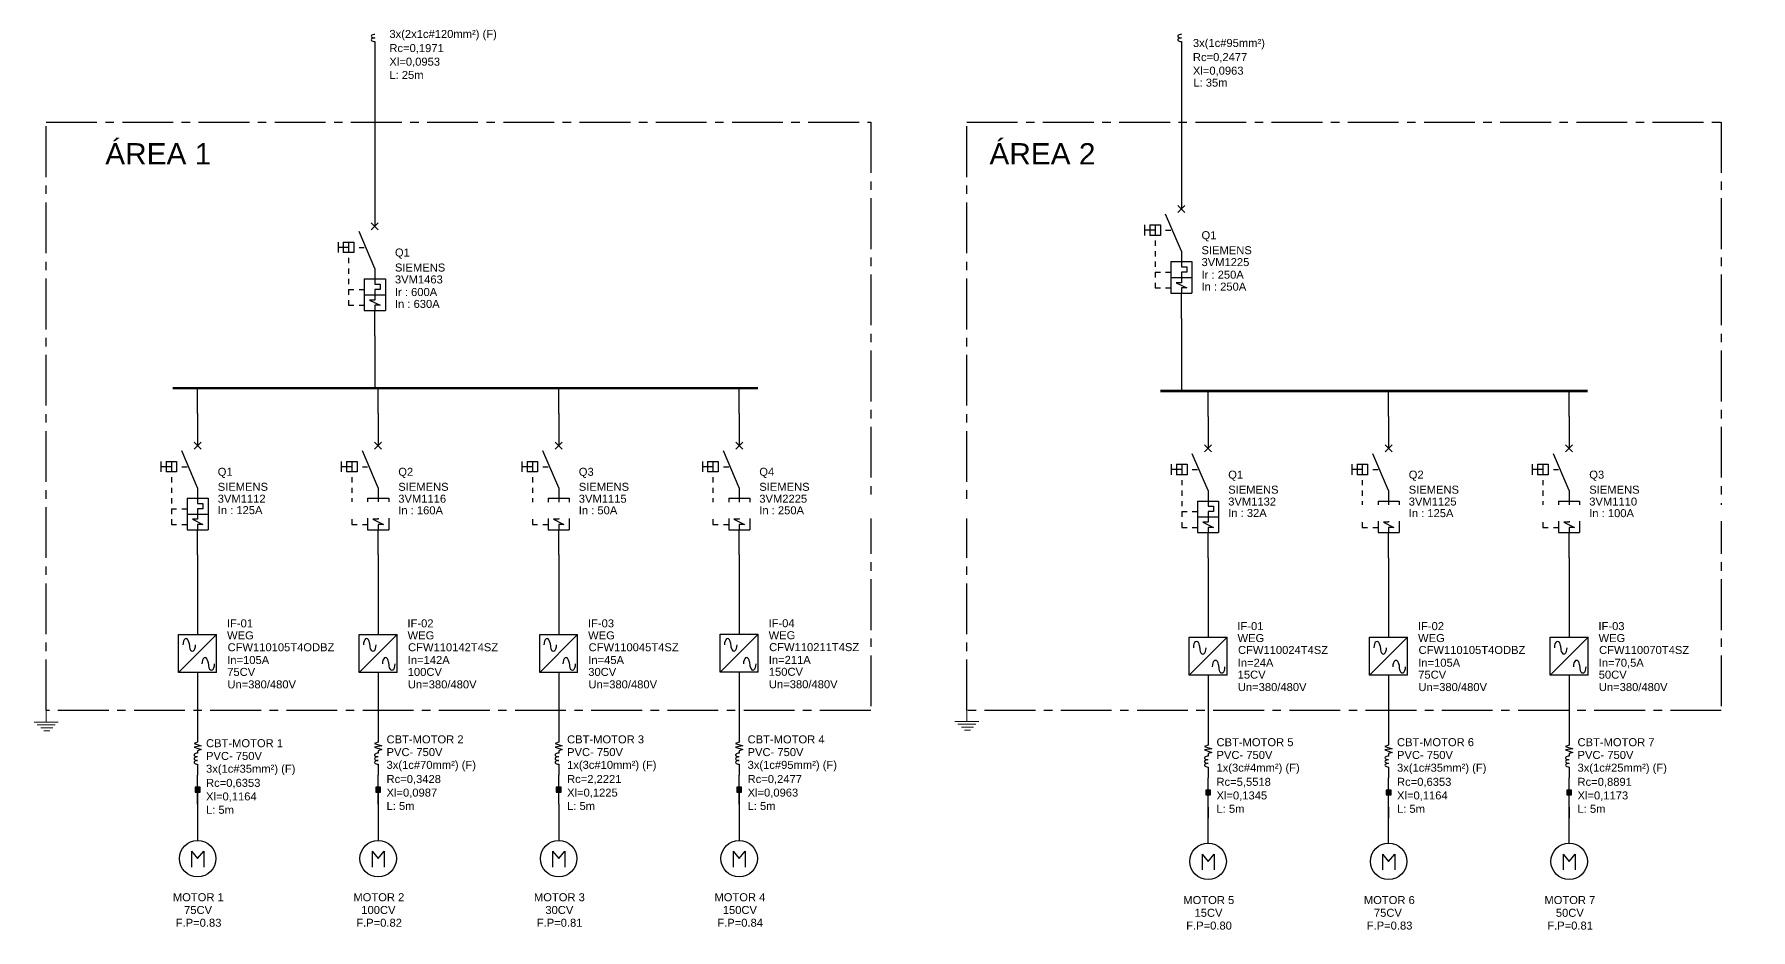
# Model space of a CAD drawing. Header units: millimetres. Extents: x -12677 to 16693, y -21987 to 772.
# Drawn here: x -147 to 497, y 77 to 413 of the extents above; entities that cross this region are included whole.
import ezdxf

# ---------------------------------------------------------------- set-up
doc = ezdxf.new("R2010")
doc.units = ezdxf.units.MM
doc.linetypes.add('CENTRO2', pattern=[28.575, 19.05, -3.175, 3.175, -3.175])
doc.layers.add('Wire', color=3, linetype='Continuous')
doc.styles.add('SKMSTYLE10', font='times.ttf')
doc.styles.add('SKMStyle11', font='arial.ttf')

msp = doc.modelspace()

# ---------------------------------------------------------------- hatches: boundary and pattern name
for points in [[(-86.54, 130.48), (-86.54, 128.66), (-84.72, 128.66), (-84.72, 130.48)], [(-18.84, 130.48), (-18.84, 128.66), (-17.02, 128.66), (-17.02, 130.48)], [(48.85, 130.48), (48.85, 128.66), (50.67, 128.66), (50.67, 130.48)], [(116.54, 130.48), (116.54, 128.66), (118.37, 128.66), (118.37, 130.48)], [(292.38, 129.42), (292.38, 127.59), (294.2, 127.59), (294.2, 129.42)], [(360.07, 129.42), (360.07, 127.59), (361.89, 127.59), (361.89, 129.42)], [(427.76, 129.42), (427.76, 127.59), (429.59, 127.59), (429.59, 129.42)]]:
    msp.add_hatch(color=256).paths.add_polyline_path(points)

# ---------------------------------------------------------------- linework, layer by layer
at = {"linetype": 'Continuous'}
for p, q in [((-19.18, 410.13), (-19.18, 406.03)), ((283.27, 410.13), (283.27, 406.03)), ((-92.75, 187.79), (-78.51, 187.79)), ((-92.75, 173.55), (-92.75, 187.79)), ((-92.75, 173.55), (-78.51, 187.79)), ((-85.63, 190.16), (-85.63, 187.79)), ((-78.51, 173.55), (-78.51, 187.79)), ((-25.05, 187.79), (-10.81, 187.79)), ((-25.05, 173.55), (-25.05, 187.79)), ((-25.05, 173.55), (-10.81, 187.79)), ((-17.93, 190.16), (-17.93, 187.79)), ((-10.81, 173.55), (-10.81, 187.79)), ((42.64, 187.79), (56.88, 187.79)), ((42.64, 173.55), (42.64, 187.79)), ((42.64, 173.55), (56.88, 187.79)), ((49.76, 190.16), (49.76, 187.79)), ((56.88, 173.55), (56.88, 187.79)), ((110.34, 187.84), (124.57, 187.84)), ((110.34, 173.6), (110.34, 187.84)), ((110.34, 173.6), (124.57, 187.84)), ((117.45, 190.21), (117.45, 187.84)), ((124.57, 173.6), (124.57, 187.84)), ((286.17, 186.78), (300.41, 186.78)), ((286.17, 172.54), (286.17, 186.78)), ((286.17, 172.54), (300.41, 186.78)), ((293.29, 189.15), (293.29, 186.78)), ((300.41, 172.54), (300.41, 186.78)), ((353.86, 186.78), (368.1, 186.78)), ((353.86, 172.54), (353.86, 186.78)), ((353.86, 172.54), (368.1, 186.78)), ((360.98, 189.15), (360.98, 186.78)), ((368.1, 172.54), (368.1, 186.78)), ((421.56, 186.78), (435.79, 186.78)), ((421.56, 172.54), (421.56, 186.78)), ((421.56, 172.54), (435.79, 186.78)), ((428.68, 189.15), (428.68, 186.78)), ((435.79, 172.54), (435.79, 186.78)), ((-78.51, 173.55), (-92.75, 173.55)), ((-10.81, 173.55), (-25.05, 173.55)), ((56.88, 173.55), (42.64, 173.55)), ((124.57, 173.6), (110.34, 173.6)), ((300.41, 172.54), (286.17, 172.54)), ((368.1, 172.54), (353.86, 172.54)), ((435.79, 172.54), (421.56, 172.54)), ((-85.63, 147.34), (-86.99, 146.88)), ((-86.99, 146.88), (-84.26, 145.97)), ((-84.26, 145.97), (-86.99, 145.52)), ((-86.99, 145.52), (-84.26, 144.6)), ((-84.26, 144.6), (-85.63, 144.15)), ((-85.63, 144.15), (-85.63, 143.24)), ((-17.93, 147.34), (-19.3, 146.88)), ((-19.3, 146.88), (-16.57, 145.97)), ((-16.57, 145.97), (-19.3, 145.52)), ((-19.3, 145.52), (-16.57, 144.6)), ((-16.57, 144.6), (-17.93, 144.15)), ((-17.93, 144.15), (-17.93, 143.24)), ((49.76, 147.34), (48.39, 146.88)), ((48.39, 146.88), (51.13, 145.97)), ((51.13, 145.97), (48.39, 145.52)), ((48.39, 145.52), (51.13, 144.6)), ((51.13, 144.6), (49.76, 144.15)), ((49.76, 144.15), (49.76, 143.24)), ((117.45, 147.34), (116.09, 146.88)), ((116.09, 146.88), (118.82, 145.97)), ((118.82, 145.97), (116.09, 145.52)), ((116.09, 145.52), (118.82, 144.6)), ((118.82, 144.6), (117.45, 144.15)), ((117.45, 144.15), (117.45, 143.24)), ((293.29, 146.28), (291.92, 145.82)), ((293.29, 146.28), (291.92, 145.82)), ((291.92, 145.82), (294.65, 144.91)), ((291.92, 145.82), (294.65, 144.91)), ((294.65, 144.91), (291.92, 144.45)), ((294.65, 144.91), (291.92, 144.45)), ((291.92, 144.45), (294.65, 143.54)), ((291.92, 144.45), (294.65, 143.54)), ((294.65, 143.54), (293.29, 143.09)), ((294.65, 143.54), (293.29, 143.09)), ((293.29, 143.09), (293.29, 142.17)), ((293.29, 143.09), (293.29, 142.17)), ((360.98, 146.28), (359.61, 145.82)), ((360.98, 146.28), (359.61, 145.82)), ((359.61, 145.82), (362.35, 144.91)), ((359.61, 145.82), (362.35, 144.91)), ((362.35, 144.91), (359.61, 144.45)), ((362.35, 144.91), (359.61, 144.45)), ((359.61, 144.45), (362.35, 143.54)), ((359.61, 144.45), (362.35, 143.54)), ((362.35, 143.54), (360.98, 143.09)), ((362.35, 143.54), (360.98, 143.09)), ((360.98, 143.09), (360.98, 142.17)), ((360.98, 143.09), (360.98, 142.17)), ((428.68, 146.28), (427.31, 145.82)), ((428.68, 146.28), (427.31, 145.82)), ((427.31, 145.82), (430.04, 144.91)), ((427.31, 145.82), (430.04, 144.91)), ((430.04, 144.91), (427.31, 144.45)), ((430.04, 144.91), (427.31, 144.45)), ((427.31, 144.45), (430.04, 143.54)), ((427.31, 144.45), (430.04, 143.54)), ((430.04, 143.54), (428.68, 143.09)), ((430.04, 143.54), (428.68, 143.09)), ((428.68, 143.09), (428.68, 142.17)), ((428.68, 143.09), (428.68, 142.17)), ((-85.63, 139.14), (-85.63, 135.04)), ((-17.93, 139.14), (-17.93, 135.04)), ((49.76, 139.14), (49.76, 135.04)), ((117.45, 139.14), (117.45, 135.04)), ((293.29, 138.07), (293.29, 133.97)), ((293.29, 138.07), (293.29, 133.97)), ((360.98, 138.07), (360.98, 133.97)), ((360.98, 138.07), (360.98, 133.97)), ((428.68, 138.07), (428.68, 133.97)), ((428.68, 138.07), (428.68, 133.97)), ((-85.63, 128.66), (-85.63, 110.56)), ((-17.93, 128.66), (-17.93, 110.56)), ((49.76, 124.1), (49.76, 110.56)), ((117.45, 128.66), (117.45, 110.56)), ((293.29, 123.04), (293.29, 118.93)), ((360.98, 123.04), (360.98, 118.93)), ((428.68, 123.04), (428.68, 118.93)), ((-87.91, 106.45), (-85.63, 103.72)), ((-87.91, 106.45), (-87.91, 100.53)), ((-85.63, 103.72), (-83.35, 106.45)), ((-83.35, 106.45), (-83.35, 100.53)), ((-20.21, 106.45), (-17.93, 103.72)), ((-20.21, 106.45), (-20.21, 100.53)), ((-17.93, 103.72), (-15.66, 106.45)), ((-15.66, 106.45), (-15.66, 100.53)), ((47.48, 106.45), (49.76, 103.72)), ((47.48, 106.45), (47.48, 100.53)), ((49.76, 103.72), (52.04, 106.45)), ((52.04, 106.45), (52.04, 100.53)), ((115.18, 106.45), (117.45, 103.72)), ((115.18, 106.45), (115.18, 100.53)), ((117.45, 103.72), (119.73, 106.45)), ((119.73, 106.45), (119.73, 100.53)), ((291.01, 105.39), (293.29, 102.66)), ((291.01, 105.39), (291.01, 99.47)), ((293.29, 102.66), (295.57, 105.39)), ((295.57, 105.39), (295.57, 99.47)), ((358.7, 105.39), (360.98, 102.66)), ((358.7, 105.39), (358.7, 99.47)), ((360.98, 102.66), (363.26, 105.39)), ((363.26, 105.39), (363.26, 99.47)), ((426.4, 105.39), (428.68, 102.66)), ((426.4, 105.39), (426.4, 99.47)), ((428.68, 102.66), (430.95, 105.39)), ((430.95, 105.39), (430.95, 99.47))]:
    msp.add_line(p, q, dxfattribs=at)
at = {"color": 1, "linetype": 'Continuous'}
for p, q in [((281.96, 348.65), (284.59, 346.02)), ((284.59, 348.65), (281.96, 346.02)), ((-20.5, 342.16), (-17.87, 339.53)), ((-17.87, 342.16), (-20.5, 339.53)), ((269.47, 341.42), (269.47, 337.47)), ((271.44, 341.42), (275.38, 341.42)), ((271.44, 341.42), (271.44, 337.47)), ((273.41, 341.42), (273.41, 337.47)), ((275.38, 341.42), (275.38, 337.47)), ((283.27, 331.56), (277.36, 345.37)), ((-32.99, 334.92), (-32.99, 330.98)), ((-31.02, 334.92), (-27.08, 334.92)), ((-31.02, 334.92), (-31.02, 330.98)), ((-29.05, 334.92), (-29.05, 330.98)), ((-27.08, 334.92), (-27.08, 330.98)), ((-19.18, 325.06), (-25.1, 338.87)), ((273.41, 339.45), (269.47, 339.45)), ((275.38, 337.47), (271.44, 337.47)), ((273.41, 335.5), (273.41, 333.53)), ((277.36, 339.45), (279.33, 339.45)), ((-29.05, 332.95), (-32.99, 332.95)), ((-27.08, 330.98), (-31.02, 330.98)), ((-29.05, 329), (-29.05, 327.03)), ((-25.1, 332.95), (-23.13, 332.95)), ((273.41, 331.56), (273.41, 329.58)), ((283.27, 331.56), (283.27, 327.61)), ((-29.05, 325.06), (-29.05, 323.09)), ((-19.18, 325.06), (-19.18, 321.11)), ((273.41, 327.61), (273.41, 325.64)), ((273.41, 323.67), (273.41, 321.69)), ((273.41, 323.67), (275.38, 323.67)), ((273.41, 323.67), (273.41, 323.67)), ((277.36, 323.67), (279.33, 323.67)), ((279.33, 327.61), (287.22, 327.61)), ((279.33, 327.61), (279.33, 315.77)), ((283.27, 327.61), (283.27, 325.64)), ((283.27, 325.64), (285.25, 325.64)), ((283.27, 323.67), (283.27, 321.69)), ((285.25, 323.67), (283.27, 323.67)), ((285.25, 325.64), (285.25, 323.67)), ((287.22, 327.61), (287.22, 315.77)), ((-29.05, 321.11), (-29.05, 319.14)), ((-29.05, 317.17), (-29.05, 315.2)), ((-29.05, 317.17), (-27.08, 317.17)), ((-29.05, 317.17), (-29.05, 317.17)), ((-25.1, 317.17), (-23.13, 317.17)), ((-23.13, 321.11), (-15.24, 321.11)), ((-23.13, 321.11), (-23.13, 309.28)), ((-19.18, 321.11), (-19.18, 319.14)), ((-19.18, 319.14), (-17.21, 319.14)), ((-19.18, 317.17), (-19.18, 315.2)), ((-17.21, 317.17), (-19.18, 317.17)), ((-17.21, 319.14), (-17.21, 317.17)), ((-15.24, 321.11), (-15.24, 309.28)), ((273.41, 319.72), (273.41, 317.75)), ((273.41, 317.75), (275.38, 317.75)), ((277.36, 317.75), (279.33, 317.75)), ((279.33, 321.69), (287.22, 321.69)), ((279.33, 315.77), (287.22, 315.77)), ((281.3, 319.72), (285.25, 317.75)), ((283.27, 319.72), (281.3, 319.72)), ((283.27, 321.69), (283.27, 319.72)), ((283.27, 317.75), (283.27, 315.77)), ((285.25, 317.75), (283.27, 317.75)), ((-29.05, 313.22), (-29.05, 311.25)), ((-29.05, 311.25), (-27.08, 311.25)), ((-25.1, 311.25), (-23.13, 311.25)), ((-23.13, 315.2), (-15.24, 315.2)), ((-23.13, 309.28), (-15.24, 309.28)), ((-21.16, 313.22), (-17.21, 311.25)), ((-19.18, 313.22), (-21.16, 313.22)), ((-19.18, 315.2), (-19.18, 313.22)), ((-19.18, 311.25), (-19.18, 309.28)), ((-17.21, 311.25), (-19.18, 311.25)), ((-86.95, 259.91), (-84.32, 257.28)), ((-84.32, 259.91), (-86.95, 257.28)), ((-19.25, 259.91), (-16.62, 257.28)), ((-16.62, 259.91), (-19.25, 257.28)), ((48.44, 259.91), (51.07, 257.28)), ((51.07, 259.91), (48.44, 257.28)), ((116.14, 259.91), (118.77, 257.28)), ((118.77, 259.91), (116.14, 257.28)), ((291.97, 258.85), (294.6, 256.22)), ((294.6, 258.85), (291.97, 256.22)), ((359.66, 258.85), (362.29, 256.22)), ((362.29, 258.85), (359.66, 256.22)), ((427.36, 258.85), (429.99, 256.22)), ((429.99, 258.85), (427.36, 256.22)), ((-99.44, 252.68), (-99.44, 248.73)), ((-97.47, 252.68), (-93.52, 252.68)), ((-97.47, 252.68), (-97.47, 248.73)), ((-95.49, 252.68), (-95.49, 248.73)), ((-93.52, 252.68), (-93.52, 248.73)), ((-85.63, 242.82), (-91.55, 256.63)), ((-31.75, 252.68), (-31.75, 248.73)), ((-29.77, 252.68), (-25.83, 252.68)), ((-29.77, 252.68), (-29.77, 248.73)), ((-27.8, 252.68), (-27.8, 248.73)), ((-25.83, 252.68), (-25.83, 248.73)), ((-17.94, 242.82), (-23.86, 256.63)), ((35.95, 252.68), (35.95, 248.73)), ((37.92, 252.68), (41.87, 252.68)), ((37.92, 252.68), (37.92, 248.73)), ((39.89, 252.68), (39.89, 248.73)), ((41.87, 252.68), (41.87, 248.73)), ((49.76, 242.82), (43.84, 256.63)), ((103.64, 252.68), (103.64, 248.73)), ((105.61, 252.68), (109.56, 252.68)), ((105.61, 252.68), (105.61, 248.73)), ((107.59, 252.68), (107.59, 248.73)), ((109.56, 252.68), (109.56, 248.73)), ((117.45, 242.82), (111.53, 256.63)), ((279.47, 251.62), (279.47, 247.67)), ((281.45, 251.62), (285.39, 251.62)), ((281.45, 251.62), (281.45, 247.67)), ((283.42, 251.62), (283.42, 247.67)), ((285.39, 251.62), (285.39, 247.67)), ((293.28, 241.75), (287.37, 255.56)), ((347.17, 251.62), (347.17, 247.67)), ((349.14, 251.62), (353.09, 251.62)), ((349.14, 251.62), (349.14, 247.67)), ((351.11, 251.62), (351.11, 247.67)), ((353.09, 251.62), (353.09, 247.67)), ((360.98, 241.75), (355.06, 255.56)), ((414.86, 251.62), (414.86, 247.67)), ((416.84, 251.62), (420.78, 251.62)), ((416.84, 251.62), (416.84, 247.67)), ((418.81, 251.62), (418.81, 247.67)), ((420.78, 251.62), (420.78, 247.67)), ((428.67, 241.75), (422.75, 255.56)), ((-95.49, 250.71), (-99.44, 250.71)), ((-93.52, 248.73), (-97.47, 248.73)), ((-95.49, 246.76), (-95.49, 244.79)), ((-91.55, 250.71), (-89.58, 250.71)), ((-27.8, 250.71), (-31.75, 250.71)), ((-25.83, 248.73), (-29.77, 248.73)), ((-27.8, 246.76), (-27.8, 244.79)), ((-23.86, 250.71), (-21.88, 250.71)), ((39.89, 250.71), (35.95, 250.71)), ((41.87, 248.73), (37.92, 248.73)), ((39.89, 246.76), (39.89, 244.79)), ((43.84, 250.71), (45.81, 250.71)), ((107.59, 250.71), (103.64, 250.71)), ((109.56, 248.73), (105.61, 248.73)), ((107.59, 246.76), (107.59, 244.79)), ((111.53, 250.71), (113.51, 250.71)), ((283.42, 249.64), (279.47, 249.64)), ((285.39, 247.67), (281.45, 247.67)), ((283.42, 245.7), (283.42, 243.73)), ((287.37, 249.64), (289.34, 249.64)), ((351.11, 249.64), (347.17, 249.64)), ((353.09, 247.67), (349.14, 247.67)), ((351.11, 245.7), (351.11, 243.73)), ((355.06, 249.64), (357.03, 249.64)), ((418.81, 249.64), (414.86, 249.64)), ((420.78, 247.67), (416.84, 247.67)), ((418.81, 245.7), (418.81, 243.73)), ((422.75, 249.64), (424.73, 249.64)), ((-95.49, 242.82), (-95.49, 240.84)), ((-95.49, 238.87), (-95.49, 236.9)), ((-89.58, 238.87), (-81.69, 238.87)), ((-89.58, 238.87), (-89.58, 227.03)), ((-85.63, 242.82), (-85.63, 238.87)), ((-85.63, 238.87), (-85.63, 236.9)), ((-81.69, 238.87), (-81.69, 227.03)), ((-27.8, 242.82), (-27.8, 240.84)), ((-27.8, 238.87), (-27.8, 236.9)), ((-21.88, 238.87), (-13.99, 238.87)), ((-21.88, 238.87), (-21.88, 227.03)), ((-17.94, 242.82), (-17.94, 238.87)), ((-17.94, 238.87), (-17.94, 236.9)), ((-13.99, 238.87), (-13.99, 227.03)), ((39.89, 242.82), (39.89, 240.84)), ((39.89, 238.87), (39.89, 236.9)), ((45.81, 238.87), (53.7, 238.87)), ((45.81, 238.87), (45.81, 227.03)), ((49.76, 242.82), (49.76, 238.87)), ((49.76, 238.87), (49.76, 236.9)), ((53.7, 238.87), (53.7, 227.03)), ((107.59, 242.82), (107.59, 240.84)), ((107.59, 238.87), (107.59, 236.9)), ((113.51, 238.87), (121.4, 238.87)), ((113.51, 238.87), (113.51, 227.03)), ((117.45, 242.82), (117.45, 238.87)), ((117.45, 238.87), (117.45, 236.9)), ((121.4, 238.87), (121.4, 227.03)), ((283.42, 241.75), (283.42, 239.78)), ((293.28, 241.75), (293.28, 237.81)), ((351.11, 241.75), (351.11, 239.78)), ((360.98, 241.75), (360.98, 237.81)), ((418.81, 241.75), (418.81, 239.78)), ((428.67, 241.75), (428.67, 237.81)), ((-95.49, 234.93), (-95.49, 232.95)), ((-95.49, 234.93), (-93.52, 234.93)), ((-95.49, 234.93), (-95.49, 234.93)), ((-91.55, 234.93), (-89.58, 234.93)), ((-89.58, 232.95), (-81.69, 232.95)), ((-85.63, 236.9), (-83.66, 236.9)), ((-85.63, 234.93), (-85.63, 232.95)), ((-83.66, 234.93), (-85.63, 234.93)), ((-85.63, 232.95), (-85.63, 230.98)), ((-83.66, 236.9), (-83.66, 234.93)), ((-27.8, 234.93), (-27.8, 232.95)), ((-27.8, 234.93), (-25.83, 234.93)), ((-27.8, 234.93), (-27.8, 234.93)), ((-23.86, 234.93), (-21.88, 234.93)), ((-21.88, 232.95), (-13.99, 232.95)), ((-17.94, 236.9), (-15.96, 236.9)), ((-17.94, 234.93), (-17.94, 232.95)), ((-15.96, 234.93), (-17.94, 234.93)), ((-17.94, 232.95), (-17.94, 230.98)), ((-15.96, 236.9), (-15.96, 234.93)), ((39.89, 234.93), (39.89, 232.95)), ((39.89, 234.93), (41.87, 234.93)), ((39.89, 234.93), (39.89, 234.93)), ((43.84, 234.93), (45.81, 234.93)), ((45.81, 232.95), (53.7, 232.95)), ((49.76, 236.9), (51.73, 236.9)), ((49.76, 234.93), (49.76, 232.95)), ((51.73, 234.93), (49.76, 234.93)), ((49.76, 232.95), (49.76, 230.98)), ((51.73, 236.9), (51.73, 234.93)), ((107.59, 234.93), (107.59, 232.95)), ((107.59, 234.93), (109.56, 234.93)), ((107.59, 234.93), (107.59, 234.93)), ((111.53, 234.93), (113.51, 234.93)), ((113.51, 232.95), (121.4, 232.95)), ((117.45, 236.9), (119.42, 236.9)), ((117.45, 234.93), (117.45, 232.95)), ((119.42, 234.93), (117.45, 234.93)), ((117.45, 232.95), (117.45, 230.98)), ((119.42, 236.9), (119.42, 234.93)), ((283.42, 237.81), (283.42, 235.84)), ((283.42, 233.86), (283.42, 231.89)), ((283.42, 233.86), (285.39, 233.86)), ((283.42, 233.86), (283.42, 233.86)), ((287.37, 233.86), (289.34, 233.86)), ((289.34, 237.81), (297.23, 237.81)), ((289.34, 237.81), (289.34, 225.97)), ((289.34, 231.89), (297.23, 231.89)), ((293.28, 237.81), (293.28, 235.84)), ((293.28, 235.84), (295.26, 235.84)), ((293.28, 233.86), (293.28, 231.89)), ((295.26, 233.86), (293.28, 233.86)), ((293.28, 231.89), (293.28, 229.92)), ((295.26, 235.84), (295.26, 233.86)), ((297.23, 237.81), (297.23, 225.97)), ((351.11, 237.81), (351.11, 235.84)), ((351.11, 233.86), (351.11, 231.89)), ((351.11, 233.86), (353.09, 233.86)), ((351.11, 233.86), (351.11, 233.86)), ((355.06, 233.86), (357.03, 233.86)), ((357.03, 237.81), (364.92, 237.81)), ((357.03, 237.81), (357.03, 225.97)), ((357.03, 231.89), (364.92, 231.89)), ((360.98, 237.81), (360.98, 235.84)), ((360.98, 235.84), (362.95, 235.84)), ((360.98, 233.86), (360.98, 231.89)), ((362.95, 233.86), (360.98, 233.86)), ((360.98, 231.89), (360.98, 229.92)), ((362.95, 235.84), (362.95, 233.86)), ((364.92, 237.81), (364.92, 225.97)), ((418.81, 237.81), (418.81, 235.84)), ((418.81, 233.86), (418.81, 231.89)), ((418.81, 233.86), (420.78, 233.86)), ((418.81, 233.86), (418.81, 233.86)), ((422.75, 233.86), (424.73, 233.86)), ((424.73, 237.81), (432.62, 237.81)), ((424.73, 237.81), (424.73, 225.97)), ((424.73, 231.89), (432.62, 231.89)), ((428.67, 237.81), (428.67, 235.84)), ((428.67, 235.84), (430.64, 235.84)), ((428.67, 233.86), (428.67, 231.89)), ((430.64, 233.86), (428.67, 233.86)), ((428.67, 231.89), (428.67, 229.92)), ((430.64, 235.84), (430.64, 233.86)), ((432.62, 237.81), (432.62, 225.97)), ((-95.49, 230.98), (-95.49, 229.01)), ((-95.49, 229.01), (-93.52, 229.01)), ((-91.55, 229.01), (-89.58, 229.01)), ((-89.58, 227.03), (-81.69, 227.03)), ((-87.6, 230.98), (-83.66, 229.01)), ((-85.63, 230.98), (-87.6, 230.98)), ((-85.63, 229.01), (-85.63, 227.03)), ((-83.66, 229.01), (-85.63, 229.01)), ((-27.8, 230.98), (-27.8, 229.01)), ((-27.8, 229.01), (-25.83, 229.01)), ((-23.86, 229.01), (-21.88, 229.01)), ((-21.88, 227.03), (-13.99, 227.03)), ((-19.91, 230.98), (-15.96, 229.01)), ((-17.94, 230.98), (-19.91, 230.98)), ((-17.94, 229.01), (-17.94, 227.03)), ((-15.96, 229.01), (-17.94, 229.01)), ((39.89, 230.98), (39.89, 229.01)), ((39.89, 229.01), (41.87, 229.01)), ((43.84, 229.01), (45.81, 229.01)), ((45.81, 227.03), (53.7, 227.03)), ((47.78, 230.98), (51.73, 229.01)), ((49.76, 230.98), (47.78, 230.98)), ((49.76, 229.01), (49.76, 227.03)), ((51.73, 229.01), (49.76, 229.01)), ((107.59, 230.98), (107.59, 229.01)), ((107.59, 229.01), (109.56, 229.01)), ((111.53, 229.01), (113.51, 229.01)), ((113.51, 227.03), (121.4, 227.03)), ((115.48, 230.98), (119.42, 229.01)), ((117.45, 230.98), (115.48, 230.98)), ((117.45, 229.01), (117.45, 227.03)), ((119.42, 229.01), (117.45, 229.01)), ((283.42, 229.92), (283.42, 227.94)), ((283.42, 227.94), (285.39, 227.94)), ((287.37, 227.94), (289.34, 227.94)), ((289.34, 225.97), (297.23, 225.97)), ((291.31, 229.92), (295.26, 227.94)), ((293.28, 229.92), (291.31, 229.92)), ((293.28, 227.94), (293.28, 225.97)), ((295.26, 227.94), (293.28, 227.94)), ((351.11, 229.92), (351.11, 227.94)), ((351.11, 227.94), (353.09, 227.94)), ((355.06, 227.94), (357.03, 227.94)), ((357.03, 225.97), (364.92, 225.97)), ((359.01, 229.92), (362.95, 227.94)), ((360.98, 229.92), (359.01, 229.92)), ((360.98, 227.94), (360.98, 225.97)), ((362.95, 227.94), (360.98, 227.94)), ((418.81, 229.92), (418.81, 227.94)), ((418.81, 227.94), (420.78, 227.94)), ((422.75, 227.94), (424.73, 227.94)), ((424.73, 225.97), (432.62, 225.97)), ((426.7, 229.92), (430.64, 227.94)), ((428.67, 229.92), (426.7, 229.92)), ((428.67, 227.94), (428.67, 225.97)), ((430.64, 227.94), (428.67, 227.94))]:
    msp.add_line(p, q, dxfattribs=at)
for p, q in [((283.28, 306.34), (283.28, 279.09)), ((-19.18, 299.84), (-19.18, 280.15)), ((-85.63, 270.62), (-85.63, 280.15)), ((-17.94, 270.62), (-17.94, 280.15)), ((49.76, 270.62), (49.76, 280.15)), ((117.45, 270.62), (117.45, 280.15)), ((293.28, 269.56), (293.28, 279.09)), ((360.98, 269.56), (360.98, 279.09)), ((428.67, 269.56), (428.67, 279.09)), ((-85.63, 217.6), (-85.63, 190.16)), ((-17.93, 217.6), (-17.93, 190.16)), ((49.76, 217.6), (49.76, 190.16)), ((117.45, 217.6), (117.45, 190.21)), ((293.29, 216.54), (293.29, 189.15)), ((360.98, 216.54), (360.98, 189.15)), ((428.68, 216.54), (428.68, 189.15)), ((-85.63, 173.55), (-85.63, 147.34)), ((-17.93, 173.55), (-17.93, 147.34)), ((49.76, 173.55), (49.76, 147.34)), ((117.45, 173.6), (117.45, 147.39)), ((293.29, 172.54), (293.29, 146.28)), ((360.98, 172.54), (360.98, 146.28)), ((428.68, 172.54), (428.68, 146.28))]:
    msp.add_line(p, q)
at = {"linetype": 'Continuous'}
for points in [[(-19.18, 412.86), (-19.61, 412.83), (-19.99, 412.73), (-20.29, 412.58), (-20.48, 412.39), (-20.55, 412.18), (-20.48, 411.97), (-20.29, 411.78), (-19.99, 411.63), (-19.61, 411.53), (-19.18, 411.5)], [(283.27, 412.86), (282.85, 412.83), (282.47, 412.73), (282.17, 412.58), (281.97, 412.39), (281.91, 412.18), (281.97, 411.97), (282.17, 411.78), (282.47, 411.63), (282.85, 411.53), (283.27, 411.5)], [(-19.18, 411.5), (-19.61, 411.46), (-19.99, 411.37), (-20.29, 411.22), (-20.48, 411.03), (-20.55, 410.81), (-20.48, 410.6), (-20.29, 410.41), (-19.99, 410.26), (-19.61, 410.16), (-19.18, 410.13)], [(283.27, 411.5), (282.85, 411.46), (282.47, 411.37), (282.17, 411.22), (281.97, 411.03), (281.91, 410.81), (281.97, 410.6), (282.17, 410.41), (282.47, 410.26), (282.85, 410.16), (283.27, 410.13)], [(-88.85, 184.57), (-89.02, 185.23), (-89.28, 185.75), (-89.61, 186.09), (-89.98, 186.21), (-90.34, 186.09), (-90.68, 185.75), (-90.94, 185.23), (-91.11, 184.57), (-91.16, 183.83)], [(-88.85, 184.57), (-88.73, 183.1), (-88.56, 182.44), (-88.3, 181.91), (-87.97, 181.58), (-87.6, 181.46), (-87.24, 181.58), (-86.91, 181.91), (-86.65, 182.44), (-86.48, 183.1), (-86.42, 183.83)], [(-21.16, 184.57), (-21.32, 185.23), (-21.59, 185.75), (-21.92, 186.09), (-22.28, 186.21), (-22.65, 186.09), (-22.98, 185.75), (-23.24, 185.23), (-23.41, 184.57), (-23.47, 183.83)], [(-21.16, 184.57), (-21.04, 183.1), (-20.87, 182.44), (-20.61, 181.91), (-20.28, 181.58), (-19.91, 181.46), (-19.54, 181.58), (-19.21, 181.91), (-18.95, 182.44), (-18.78, 183.1), (-18.72, 183.83)], [(46.54, 184.57), (46.37, 185.23), (46.11, 185.75), (45.78, 186.09), (45.41, 186.21), (45.04, 186.09), (44.71, 185.75), (44.45, 185.23), (44.28, 184.57), (44.22, 183.83)], [(46.54, 184.57), (46.65, 183.1), (46.82, 182.44), (47.09, 181.91), (47.42, 181.58), (47.78, 181.46), (48.15, 181.58), (48.48, 181.91), (48.74, 182.44), (48.91, 183.1), (48.97, 183.83)], [(114.23, 184.62), (114.06, 185.28), (113.8, 185.8), (113.47, 186.14), (113.1, 186.26), (112.74, 186.14), (112.41, 185.8), (112.14, 185.28), (111.98, 184.62), (111.92, 183.88)], [(114.23, 184.62), (114.35, 183.15), (114.52, 182.49), (114.78, 181.96), (115.11, 181.63), (115.48, 181.51), (115.84, 181.63), (116.17, 181.96), (116.44, 182.49), (116.61, 183.15), (116.66, 183.88)], [(290.07, 183.55), (289.9, 184.22), (289.63, 184.74), (289.3, 185.08), (288.94, 185.19), (288.57, 185.08), (288.24, 184.74), (287.98, 184.22), (287.81, 183.55), (287.75, 182.82)], [(290.07, 183.55), (290.18, 182.09), (290.35, 181.43), (290.61, 180.9), (290.94, 180.56), (291.31, 180.45), (291.68, 180.56), (292.01, 180.9), (292.27, 181.43), (292.44, 182.09), (292.5, 182.82)], [(357.76, 183.55), (357.59, 184.22), (357.33, 184.74), (357, 185.08), (356.63, 185.19), (356.26, 185.08), (355.93, 184.74), (355.67, 184.22), (355.5, 183.55), (355.44, 182.82)], [(357.76, 183.55), (357.88, 182.09), (358.04, 181.43), (358.31, 180.9), (358.64, 180.56), (359, 180.45), (359.37, 180.56), (359.7, 180.9), (359.96, 181.43), (360.13, 182.09), (360.19, 182.82)], [(425.45, 183.55), (425.28, 184.22), (425.02, 184.74), (424.69, 185.08), (424.32, 185.19), (423.96, 185.08), (423.63, 184.74), (423.37, 184.22), (423.2, 183.55), (423.14, 182.82)], [(425.45, 183.55), (425.57, 182.09), (425.74, 181.43), (426, 180.9), (426.33, 180.56), (426.7, 180.45), (427.06, 180.56), (427.4, 180.9), (427.66, 181.43), (427.83, 182.09), (427.88, 182.82)], [(-81.73, 177.45), (-81.9, 178.11), (-82.16, 178.63), (-82.49, 178.97), (-82.86, 179.09), (-83.23, 178.97), (-83.56, 178.63), (-83.82, 178.11), (-83.99, 177.45), (-84.05, 176.72)], [(-81.73, 177.45), (-81.61, 175.98), (-81.45, 175.32), (-81.18, 174.8), (-80.85, 174.46), (-80.49, 174.34), (-80.12, 174.46), (-79.79, 174.8), (-79.53, 175.32), (-79.36, 175.98), (-79.3, 176.72)], [(-14.04, 177.45), (-14.21, 178.11), (-14.47, 178.63), (-14.8, 178.97), (-15.17, 179.09), (-15.53, 178.97), (-15.86, 178.63), (-16.13, 178.11), (-16.29, 177.45), (-16.35, 176.72)], [(-14.04, 177.45), (-13.92, 175.98), (-13.75, 175.32), (-13.49, 174.8), (-13.16, 174.46), (-12.79, 174.34), (-12.43, 174.46), (-12.09, 174.8), (-11.83, 175.32), (-11.66, 175.98), (-11.61, 176.72)], [(53.66, 177.45), (53.49, 178.11), (53.23, 178.63), (52.9, 178.97), (52.53, 179.09), (52.16, 178.97), (51.83, 178.63), (51.57, 178.11), (51.4, 177.45), (51.34, 176.72)], [(53.66, 177.45), (53.77, 175.98), (53.94, 175.32), (54.2, 174.8), (54.54, 174.46), (54.9, 174.34), (55.27, 174.46), (55.6, 174.8), (55.86, 175.32), (56.03, 175.98), (56.09, 176.72)], [(121.35, 177.5), (121.18, 178.16), (120.92, 178.68), (120.59, 179.02), (120.22, 179.14), (119.86, 179.02), (119.53, 178.68), (119.26, 178.16), (119.09, 177.5), (119.04, 176.77)], [(121.35, 177.5), (121.47, 176.03), (121.64, 175.37), (121.9, 174.85), (122.23, 174.51), (122.6, 174.39), (122.96, 174.51), (123.29, 174.85), (123.56, 175.37), (123.72, 176.03), (123.78, 176.77)], [(297.18, 176.44), (297.02, 177.1), (296.75, 177.62), (296.42, 177.96), (296.06, 178.07), (295.69, 177.96), (295.36, 177.62), (295.1, 177.1), (294.93, 176.44), (294.87, 175.7)], [(297.18, 176.44), (297.3, 174.97), (297.47, 174.31), (297.73, 173.78), (298.06, 173.45), (298.43, 173.33), (298.8, 173.45), (299.13, 173.78), (299.39, 174.31), (299.56, 174.97), (299.62, 175.7)], [(364.88, 176.44), (364.71, 177.1), (364.45, 177.62), (364.12, 177.96), (363.75, 178.07), (363.38, 177.96), (363.05, 177.62), (362.79, 177.1), (362.62, 176.44), (362.56, 175.7)], [(364.88, 176.44), (364.99, 174.97), (365.16, 174.31), (365.43, 173.78), (365.76, 173.45), (366.12, 173.33), (366.49, 173.45), (366.82, 173.78), (367.08, 174.31), (367.25, 174.97), (367.31, 175.7)], [(432.57, 176.44), (432.4, 177.1), (432.14, 177.62), (431.81, 177.96), (431.44, 178.07), (431.08, 177.96), (430.75, 177.62), (430.48, 177.1), (430.32, 176.44), (430.26, 175.7)], [(432.57, 176.44), (432.69, 174.97), (432.86, 174.31), (433.12, 173.78), (433.45, 173.45), (433.82, 173.33), (434.18, 173.45), (434.51, 173.78), (434.78, 174.31), (434.95, 174.97), (435, 175.7)], [(-85.63, 143.24), (-86.03, 143.21), (-86.39, 143.12), (-86.69, 142.99), (-86.89, 142.81), (-86.99, 142.62), (-86.97, 142.41), (-86.83, 142.22), (-86.58, 142.06), (-86.25, 141.95), (-85.87, 141.88)], [(-85.63, 141.87), (-86.05, 141.84), (-86.43, 141.74), (-86.73, 141.59), (-86.93, 141.4), (-86.99, 141.19), (-86.93, 140.98), (-86.73, 140.79), (-86.43, 140.63), (-86.05, 140.54), (-85.63, 140.5)], [(-17.93, 143.24), (-18.33, 143.21), (-18.7, 143.12), (-18.99, 142.99), (-19.2, 142.81), (-19.3, 142.62), (-19.27, 142.41), (-19.13, 142.22), (-18.89, 142.06), (-18.56, 141.95), (-18.18, 141.88)], [(-17.93, 141.87), (-18.36, 141.84), (-18.74, 141.74), (-19.04, 141.59), (-19.23, 141.4), (-19.3, 141.19), (-19.23, 140.98), (-19.04, 140.79), (-18.74, 140.63), (-18.36, 140.54), (-17.93, 140.5)], [(49.76, 141.87), (49.34, 141.84), (48.96, 141.74), (48.65, 141.59), (48.46, 141.4), (48.39, 141.19), (48.46, 140.98), (48.65, 140.79), (48.96, 140.63), (49.34, 140.54), (49.76, 140.5)], [(49.76, 143.24), (49.36, 143.21), (49, 143.12), (48.7, 142.99), (48.49, 142.81), (48.4, 142.62), (48.42, 142.41), (48.56, 142.22), (48.81, 142.06), (49.13, 141.95), (49.52, 141.88)], [(117.45, 143.24), (117.06, 143.21), (116.69, 143.12), (116.39, 142.99), (116.19, 142.81), (116.09, 142.62), (116.12, 142.41), (116.26, 142.22), (116.5, 142.06), (116.83, 141.95), (117.21, 141.88)], [(117.45, 141.87), (117.03, 141.84), (116.65, 141.74), (116.35, 141.59), (116.15, 141.4), (116.09, 141.19), (116.15, 140.98), (116.35, 140.79), (116.65, 140.63), (117.03, 140.54), (117.45, 140.5)], [(293.29, 142.17), (292.89, 142.14), (292.52, 142.06), (292.23, 141.92), (292.02, 141.75), (291.93, 141.55), (291.95, 141.35), (292.09, 141.16), (292.33, 141), (292.66, 140.88), (293.04, 140.82)], [(293.29, 142.17), (292.89, 142.14), (292.52, 142.06), (292.23, 141.92), (292.02, 141.75), (291.93, 141.55), (291.95, 141.35), (292.09, 141.16), (292.33, 141), (292.66, 140.88), (293.04, 140.82)], [(360.98, 142.17), (360.58, 142.14), (360.22, 142.06), (359.92, 141.92), (359.72, 141.75), (359.62, 141.55), (359.64, 141.35), (359.78, 141.16), (360.03, 141), (360.35, 140.88), (360.74, 140.82)], [(360.98, 142.17), (360.58, 142.14), (360.22, 142.06), (359.92, 141.92), (359.72, 141.75), (359.62, 141.55), (359.64, 141.35), (359.78, 141.16), (360.03, 141), (360.35, 140.88), (360.74, 140.82)], [(428.68, 142.17), (428.28, 142.14), (427.91, 142.06), (427.61, 141.92), (427.41, 141.75), (427.31, 141.55), (427.34, 141.35), (427.48, 141.16), (427.72, 141), (428.05, 140.88), (428.43, 140.82)], [(428.68, 142.17), (428.28, 142.14), (427.91, 142.06), (427.61, 141.92), (427.41, 141.75), (427.31, 141.55), (427.34, 141.35), (427.48, 141.16), (427.72, 141), (428.05, 140.88), (428.43, 140.82)], [(-85.63, 140.5), (-86.05, 140.47), (-86.43, 140.37), (-86.73, 140.22), (-86.93, 140.03), (-86.99, 139.82), (-86.93, 139.61), (-86.73, 139.42), (-86.43, 139.27), (-86.05, 139.17), (-85.63, 139.14)], [(-17.93, 140.5), (-18.36, 140.47), (-18.74, 140.37), (-19.04, 140.22), (-19.23, 140.03), (-19.3, 139.82), (-19.23, 139.61), (-19.04, 139.42), (-18.74, 139.27), (-18.36, 139.17), (-17.93, 139.14)], [(49.76, 140.5), (49.34, 140.47), (48.96, 140.37), (48.65, 140.22), (48.46, 140.03), (48.39, 139.82), (48.46, 139.61), (48.65, 139.42), (48.96, 139.27), (49.34, 139.17), (49.76, 139.14)], [(117.45, 140.5), (117.03, 140.47), (116.65, 140.37), (116.35, 140.22), (116.15, 140.03), (116.09, 139.82), (116.15, 139.61), (116.35, 139.42), (116.65, 139.27), (117.03, 139.17), (117.45, 139.14)], [(293.29, 140.81), (292.87, 140.77), (292.48, 140.68), (292.18, 140.53), (291.99, 140.34), (291.92, 140.12), (291.99, 139.91), (292.18, 139.72), (292.48, 139.57), (292.87, 139.47), (293.29, 139.44)], [(293.29, 140.81), (292.87, 140.77), (292.48, 140.68), (292.18, 140.53), (291.99, 140.34), (291.92, 140.12), (291.99, 139.91), (292.18, 139.72), (292.48, 139.57), (292.87, 139.47), (293.29, 139.44)], [(293.29, 139.44), (292.87, 139.41), (292.48, 139.31), (292.18, 139.16), (291.99, 138.97), (291.92, 138.76), (291.99, 138.55), (292.18, 138.36), (292.48, 138.2), (292.87, 138.11), (293.29, 138.07)], [(293.29, 139.44), (292.87, 139.41), (292.48, 139.31), (292.18, 139.16), (291.99, 138.97), (291.92, 138.76), (291.99, 138.55), (292.18, 138.36), (292.48, 138.2), (292.87, 138.11), (293.29, 138.07)], [(360.98, 140.81), (360.56, 140.77), (360.18, 140.68), (359.88, 140.53), (359.68, 140.34), (359.61, 140.12), (359.68, 139.91), (359.88, 139.72), (360.18, 139.57), (360.56, 139.47), (360.98, 139.44)], [(360.98, 140.81), (360.56, 140.77), (360.18, 140.68), (359.88, 140.53), (359.68, 140.34), (359.61, 140.12), (359.68, 139.91), (359.88, 139.72), (360.18, 139.57), (360.56, 139.47), (360.98, 139.44)], [(360.98, 139.44), (360.56, 139.41), (360.18, 139.31), (359.88, 139.16), (359.68, 138.97), (359.61, 138.76), (359.68, 138.55), (359.88, 138.36), (360.18, 138.2), (360.56, 138.11), (360.98, 138.07)], [(360.98, 139.44), (360.56, 139.41), (360.18, 139.31), (359.88, 139.16), (359.68, 138.97), (359.61, 138.76), (359.68, 138.55), (359.88, 138.36), (360.18, 138.2), (360.56, 138.11), (360.98, 138.07)], [(428.68, 140.81), (428.25, 140.77), (427.87, 140.68), (427.57, 140.53), (427.38, 140.34), (427.31, 140.12), (427.38, 139.91), (427.57, 139.72), (427.87, 139.57), (428.25, 139.47), (428.68, 139.44)], [(428.68, 140.81), (428.25, 140.77), (427.87, 140.68), (427.57, 140.53), (427.38, 140.34), (427.31, 140.12), (427.38, 139.91), (427.57, 139.72), (427.87, 139.57), (428.25, 139.47), (428.68, 139.44)], [(428.68, 139.44), (428.25, 139.41), (427.87, 139.31), (427.57, 139.16), (427.38, 138.97), (427.31, 138.76), (427.38, 138.55), (427.57, 138.36), (427.87, 138.2), (428.25, 138.11), (428.68, 138.07)], [(428.68, 139.44), (428.25, 139.41), (427.87, 139.31), (427.57, 139.16), (427.38, 138.97), (427.31, 138.76), (427.38, 138.55), (427.57, 138.36), (427.87, 138.2), (428.25, 138.11), (428.68, 138.07)], [(-86.54, 130.48), (-86.54, 128.66), (-84.72, 128.66), (-84.72, 130.48), (-86.54, 130.48), (-86.54, 130.48)], [(-85.63, 124.1), (-85.63, 135.04)], [(-18.84, 130.48), (-18.84, 128.66), (-17.02, 128.66), (-17.02, 130.48), (-18.84, 130.48), (-18.84, 130.48)], [(-17.93, 124.1), (-17.93, 135.04)], [(48.85, 130.48), (48.85, 128.66), (50.67, 128.66), (50.67, 130.48), (48.85, 130.48), (48.85, 130.48)], [(49.76, 124.1), (49.76, 135.04)], [(116.54, 130.48), (116.54, 128.66), (118.37, 128.66), (118.37, 130.48), (116.54, 130.48), (116.54, 130.48)], [(117.45, 124.1), (117.45, 135.04)], [(292.38, 129.42), (292.38, 127.59), (294.2, 127.59), (294.2, 129.42), (292.38, 129.42), (292.38, 129.42)], [(293.29, 109.49), (293.29, 133.97)], [(360.07, 129.42), (360.07, 127.59), (361.89, 127.59), (361.89, 129.42), (360.07, 129.42), (360.07, 129.42)], [(360.98, 109.49), (360.98, 133.97)], [(427.76, 129.42), (427.76, 127.59), (429.59, 127.59), (429.59, 129.42), (427.76, 129.42), (427.76, 129.42)], [(428.68, 109.49), (428.68, 133.97)]]:
    msp.add_lwpolyline(points, dxfattribs=at)
for points in [[(-19.18, 410.13), (-19.18, 352.87)], [(283.27, 410.13), (283.27, 359.36)]]:
    msp.add_lwpolyline(points)
at = {"linetype": 'CENTRO2'}
for points in [[(-142.42, 379.95), (166.77, 379.95), (166.77, 159.31), (-142.42, 159.31)], [(202.8, 379.95), (485.72, 379.95), (485.72, 159.31), (202.8, 159.31)]]:
    msp.add_lwpolyline(points, close=True, dxfattribs=at)
at = {"color": 5, "const_width": 0.917}
for points in [[(-94.95, 280.15), (124.55, 280.15)], [(275.33, 279.09), (435.57, 279.09)]]:
    msp.add_lwpolyline(points, dxfattribs=at)
at = {"color": 92, "linetype": 'Continuous', "lineweight": 20, "true_color": 0x00b800}
for points in [[(-146.87, 154.93), (-137.92, 154.93), (-137.92, 154.93)], [(-142.42, 159.08), (-142.42, 154.93), (-142.42, 154.93)], [(198.35, 155.16), (207.29, 155.16), (207.29, 155.16)], [(202.8, 159.31), (202.8, 155.16), (202.8, 155.16)], [(-145.76, 153.87), (-139.08, 153.87), (-139.08, 153.87)], [(-144.4, 152.81), (-139.95, 152.81), (-139.95, 152.81)], [(-143.29, 151.67), (-141.06, 151.67), (-141.06, 151.67)], [(199.45, 154.1), (206.14, 154.1), (206.14, 154.1)], [(200.81, 153.04), (205.26, 153.04), (205.26, 153.04)], [(201.92, 151.9), (204.15, 151.9), (204.15, 151.9)]]:
    msp.add_lwpolyline(points, dxfattribs=at)
at = {"linetype": 'Continuous'}
for centre in [(-85.63, 103.72), (-17.93, 103.72), (49.76, 103.72), (117.45, 103.72), (293.29, 102.66), (360.98, 102.66), (428.68, 102.66)]:
    msp.add_circle(centre, 6.84, dxfattribs=at)
at = {"layer": 'Wire'}
for points in [[(283.27, 359.36), (283.27, 347.34), (283.27, 347.34)], [(-19.18, 352.87), (-19.18, 340.84), (-19.18, 340.84)], [(283.28, 306.34), (283.27, 315.77)], [(-19.18, 299.84), (-19.18, 309.28)], [(-85.63, 270.62), (-85.63, 258.6), (-85.63, 258.6)], [(-17.94, 270.62), (-17.94, 258.6), (-17.94, 258.6)], [(49.76, 270.62), (49.76, 258.6), (49.76, 258.6)], [(117.45, 270.62), (117.45, 258.6), (117.45, 258.6)], [(293.28, 269.56), (293.28, 257.54), (293.28, 257.54)], [(360.98, 269.56), (360.98, 257.54), (360.98, 257.54)], [(428.67, 269.56), (428.67, 257.54), (428.67, 257.54)], [(-85.63, 217.6), (-85.63, 227.03)], [(-17.93, 217.6), (-17.94, 227.03)], [(49.76, 217.6), (49.76, 227.03)], [(117.45, 217.6), (117.45, 227.03)], [(293.29, 216.54), (293.28, 225.97)], [(360.98, 216.54), (360.98, 225.97)], [(428.68, 216.54), (428.67, 225.97)]]:
    msp.add_lwpolyline(points, dxfattribs=at)

# ---------------------------------------------------------------- texts
at = {"linetype": 'Continuous', "style": 'SKMStyle11'}
for s, p in [('IF-01', (-74.64, 190.44)), ('IF-02', (-6.95, 190.44)), ('IF-03', (60.75, 190.44)), ('IF-04', (128.44, 190.49)), ('WEG', (-74.59, 185.94)), ('WEG', (-6.89, 185.94)), ('WEG', (60.8, 185.94)), ('WEG', (128.49, 185.99)), ('WEG', (304.33, 184.93)), ('IF-01', (304.27, 189.42)), ('WEG', (372.02, 184.93)), ('IF-02', (371.97, 189.42)), ('WEG', (439.71, 184.93)), ('IF-03', (439.66, 189.42)), ('CFW110105T4ODBZ', (-74.4, 181.48)), ('CFW110142T4SZ', (-6.71, 181.48)), ('CFW110045T4SZ', (60.98, 181.48)), ('CFW110211T4SZ', (128.68, 181.53)), ('CFW110024T4SZ', (304.51, 180.47)), ('CFW110105T4ODBZ', (372.2, 180.47)), ('CFW110070T4SZ', (439.9, 180.47)), ('75CV', (-74.53, 172.23)), ('In=105A', (-74.53, 176.7)), ('100CV', (-6.84, 172.23)), ('In=142A', (-6.84, 176.7)), ('30CV', (60.85, 172.23)), ('In=45A', (60.85, 176.7)), ('150CV', (128.55, 172.28)), ('In=211A', (128.55, 176.75)), ('15CV', (304.38, 171.21)), ('In=24A', (304.38, 175.68)), ('75CV', (372.08, 171.21)), ('In=105A', (372.08, 175.68)), ('50CV', (439.77, 171.21)), ('In=70,5A', (439.77, 175.68)), ('Un=380/480V', (-74.48, 167.56)), ('Un=380/480V', (-6.78, 167.56)), ('Un=380/480V', (60.91, 167.56)), ('Un=380/480V', (128.6, 167.61)), ('Un=380/480V', (304.44, 166.55)), ('Un=380/480V', (372.13, 166.55)), ('Un=380/480V', (439.82, 166.55))]:
    msp.add_text(s, height=3, dxfattribs=at).set_placement(p)
at = {"linetype": 'Continuous', "attachment_point": 1, "style": 'SKMStyle11'}
for s, insert, char_height in [('3x(2x1c#120mm²) (F)', (-13.72, 414.51), 3), ('Rc=0,1971', (-13.72, 409.21), 3), ('3x(1c#95mm²)', (287.59, 411.13), 3), ('Rc=0,2477', (287.59, 405.83), 3), ('Xl=0,0953', (-13.72, 404.11), 3), ('L: 25m', (-13.72, 399.13), 3), ('Xl=0,0963', (287.59, 400.73), 3), ('L: 35m', (287.75, 396.25), 3), ('ÁREA 1', (-120.27, 372.05), 8), ('PVC- 750V', (-82.48, 143.72), 3), ('PVC- 750V', (-14.78, 145.16), 3), ('PVC- 750V', (52.91, 145.16), 3), ('PVC- 750V', (120.6, 145.16), 3), ('PVC- 750V', (296.44, 144.09), 3), ('PVC- 750V', (364.13, 144.09), 3), ('PVC- 750V', (431.82, 144.09), 3), ('3x(1c#35mm²) (F)', (-82.48, 138.93), 3), ('3x(1c#70mm²) (F)', (-14.78, 140.37), 3), ('1x(3c#10mm²) (F)', (52.91, 140.37), 3), ('3x(1c#95mm²) (F)', (120.6, 140.37), 3), ('1x(3c#4mm²) (F)', (296.44, 139.31), 3), ('3x(1c#35mm²) (F)', (364.13, 139.31), 3), ('3x(1c#25mm²) (F)', (431.82, 139.31), 3), ('Rc=0,6353', (-82.48, 133.63), 3), ('Xl=0,0987', (-14.78, 129.97), 3), ('Rc=0,3428', (-14.78, 135.07), 3), ('Xl=0,1225', (52.91, 129.97), 3), ('Rc=2,2221', (52.91, 135.07), 3), ('Xl=0,0963', (120.6, 129.97), 3), ('Rc=0,2477', (120.6, 135.07), 3), ('Xl=0,1345', (296.44, 128.91), 3), ('Rc=5,5518', (296.44, 134.01), 3), ('Xl=0,1164', (364.13, 128.91), 3), ('Rc=0,6353', (364.13, 134.01), 3), ('Xl=0,1173', (431.82, 128.91), 3), ('Rc=0,8891', (431.82, 134.01), 3), ('Xl=0,1164', (-82.48, 128.53), 3), ('L: 5m', (-82.48, 123.51), 3), ('L: 5m', (-14.78, 124.95), 3), ('L: 5m', (52.91, 124.95), 3), ('L: 5m', (120.6, 124.95), 3), ('L: 5m', (296.44, 123.89), 3), ('L: 5m', (364.13, 123.89), 3), ('L: 5m', (431.82, 123.89), 3), ('MOTOR 1', (-94.91, 90.73), 3), ('MOTOR 2', (-27.22, 90.73), 3), ('MOTOR 3', (40.48, 90.73), 3), ('MOTOR 4', (108.17, 90.73), 3), ('75CV', (-90.71, 85.95), 3), ('100CV', (-24.25, 85.95), 3), ('30CV', (44.77, 85.95), 3), ('150CV', (111.3, 85.95), 3), ('MOTOR 5', (284, 89.67), 3), ('15CV', (288.2, 84.89), 3), ('MOTOR 6', (351.7, 89.67), 3), ('75CV', (355.47, 84.89), 3), ('MOTOR 7', (419.39, 89.67), 3), ('50CV', (423.69, 84.89), 3), ('F.P=0.83', (-93.83, 81.16), 3), ('F.P=0.82', (-26.14, 81.16), 3), ('F.P=0.81', (41.56, 81.16), 3), ('F.P=0.84', (109.25, 81.16), 3), ('F.P=0.80', (285.09, 80.1), 3), ('F.P=0.81', (420.47, 80.1), 3)]:
    msp.add_mtext(s, dxfattribs=dict(at, insert=insert, char_height=char_height))
at = {"color": 4, "linetype": 'Continuous', "insert": (211.29, 372.05), "char_height": 8, "attachment_point": 1, "style": 'SKMStyle11'}
msp.add_mtext('{\\C256;ÁREA 2}', dxfattribs=at)
at = {"linetype": 'Continuous', "char_height": 3, "attachment_point": 1, "style": 'SKMStyle11'}
for s, insert, width in [('CBT-MOTOR 1', (-82.48, 148.5), 53.4824), ('CBT-MOTOR 2', (-14.78, 149.94), 53.4824), ('CBT-MOTOR 3', (52.91, 149.94), 53.4824), ('CBT-MOTOR 4', (120.6, 149.94), 53.4824), ('CBT-MOTOR 5', (296.44, 148.88), 53.4824), ('CBT-MOTOR 6', (364.13, 148.88), 53.4824), ('CBT-MOTOR 7', (431.82, 148.88), 53.4824), ('F.P=0.83', (352.78, 80.1), 16.5593)]:
    msp.add_mtext(s, dxfattribs=dict(at, insert=insert, width=width))

# ---------------------------------------------------------------- next in the draw order: texts
at = {"linetype": 'Continuous', "char_height": 3, "attachment_point": 1, "style": 'SKMSTYLE10', "bg_fill": 2}
for s, insert in [('{\\fArial|b0|i0|c0|p34;Q1}', (290.82, 339.03)), ('{\\fArial|b0|i0|c0|p34;Q1}', (-11.64, 332.53)), ('{\\fArial|b0|i0|c0|p34;Q1}', (-78.09, 250.29)), ('{\\fArial|b0|i0|c0|p34;Q2}', (-10.39, 250.29)), ('{\\fArial|b0|i0|c0|p34;Q3}', (57.3, 250.29)), ('{\\fArial|b0|i0|c0|p34;Q4}', (124.99, 250.29)), ('{\\fArial|b0|i0|c0|p34;Q1}', (300.83, 249.22)), ('{\\fArial|b0|i0|c0|p34;Q2}', (368.52, 249.22)), ('{\\fArial|b0|i0|c0|p34;Q3}', (436.22, 249.22))]:
    msp.add_mtext(s, dxfattribs=dict(at, insert=insert))

# ---------------------------------------------------------------- next in the draw order: texts
at = {"linetype": 'Continuous', "char_height": 3, "width": 37.3839, "attachment_point": 1, "style": 'SKMSTYLE10', "bg_fill": 2}
for insert in [(290.82, 333.4), (-11.64, 326.9), (-78.09, 244.66), (300.83, 243.59)]:
    msp.add_mtext('{\\fArial|b0|i0|c0|p34;SIEMENS}', dxfattribs=dict(at, insert=insert))

# ---------------------------------------------------------------- next in the draw order: texts
at = {"char_height": 3, "attachment_point": 1, "style": 'SKMSTYLE10', "bg_fill": 2}
for s, insert in [('{\\fArial|b0|i0|c0|p34;3VM1225}', (290.82, 328.94)), ('{\\fArial|b0|i0|c0|p34;3VM1463}', (-11.64, 322.44)), ('{\\fArial|b0|i0|c0|p34;3VM1112}', (-78.09, 240.2)), ('{\\fArial|b0|i0|c0|p34;3VM1132}', (300.83, 239.13))]:
    msp.add_mtext(s, dxfattribs=dict(at, insert=insert))

# ---------------------------------------------------------------- next in the draw order: texts
at = {"char_height": 3, "width": 101.9396, "attachment_point": 1, "style": 'SKMSTYLE10', "bg_fill": 2}
for s, insert in [('{\\fArial|b0|i0|c0|p34;In : 250A}', (290.82, 319.74)), ('{\\fArial|b0|i0|c0|p34;In : 630A}', (-11.64, 313.25)), ('{\\fArial|b0|i0|c0|p34;In : 125A}', (-78.09, 235.91)), ('{\\fArial|b0|i0|c0|p34;In : 32A}', (300.83, 234.85))]:
    msp.add_mtext(s, dxfattribs=dict(at, insert=insert))

# ---------------------------------------------------------------- next in the draw order: texts
at = {"char_height": 3, "width": 28.394, "attachment_point": 1, "style": 'SKMSTYLE10', "bg_fill": 2}
for s, insert in [('{\\fArial|b0|i0|c0|p34;Ir : 250A}', (290.82, 324.22)), ('{\\fArial|b0|i0|c0|p34;Ir : 600A}', (-11.64, 317.72))]:
    msp.add_mtext(s, dxfattribs=dict(at, insert=insert))
at = {"linetype": 'Continuous', "char_height": 3, "width": 37.3839, "attachment_point": 1, "style": 'SKMSTYLE10', "bg_fill": 2}
for insert in [(-10.39, 244.66), (368.52, 243.59)]:
    msp.add_mtext('{\\fArial|b0|i0|c0|p34;SIEMENS}', dxfattribs=dict(at, insert=insert))

# ---------------------------------------------------------------- next in the draw order: texts
at = {"char_height": 3, "attachment_point": 1, "style": 'SKMSTYLE10', "bg_fill": 2}
for s, insert in [('{\\fArial|b0|i0|c0|p34;3VM1116}', (-10.39, 240.2)), ('{\\fArial|b0|i0|c0|p34;3VM1125}', (368.52, 239.13))]:
    msp.add_mtext(s, dxfattribs=dict(at, insert=insert))

# ---------------------------------------------------------------- next in the draw order: texts
at = {"char_height": 3, "width": 101.9396, "attachment_point": 1, "style": 'SKMSTYLE10', "bg_fill": 2}
for s, insert in [('{\\fArial|b0|i0|c0|p34;In : 160A}', (-10.39, 235.85)), ('{\\fArial|b0|i0|c0|p34;In : 125A}', (368.52, 234.78))]:
    msp.add_mtext(s, dxfattribs=dict(at, insert=insert))

# ---------------------------------------------------------------- next in the draw order: texts
at = {"linetype": 'Continuous', "char_height": 3, "width": 37.3839, "attachment_point": 1, "style": 'SKMSTYLE10', "bg_fill": 2}
for insert in [(57.3, 244.66), (436.22, 243.59)]:
    msp.add_mtext('{\\fArial|b0|i0|c0|p34;SIEMENS}', dxfattribs=dict(at, insert=insert))

# ---------------------------------------------------------------- next in the draw order: texts
at = {"char_height": 3, "attachment_point": 1, "style": 'SKMSTYLE10', "bg_fill": 2}
for s, insert in [('{\\fArial|b0|i0|c0|p34;3VM1115}', (57.3, 240.2)), ('{\\fArial|b0|i0|c0|p34;3VM1110}', (436.22, 239.13))]:
    msp.add_mtext(s, dxfattribs=dict(at, insert=insert))

# ---------------------------------------------------------------- next in the draw order: texts
at = {"char_height": 3, "width": 101.9396, "attachment_point": 1, "style": 'SKMSTYLE10', "bg_fill": 2}
for s, insert in [('{\\fArial|b0|i0|c0|p34;In : 50A}', (57.3, 235.85)), ('{\\fArial|b0|i0|c0|p34;In : 100A}', (436.21, 234.78))]:
    msp.add_mtext(s, dxfattribs=dict(at, insert=insert))

# ---------------------------------------------------------------- next in the draw order: texts
at = {"linetype": 'Continuous', "insert": (124.99, 244.66), "char_height": 3, "width": 37.3839, "attachment_point": 1, "style": 'SKMSTYLE10', "bg_fill": 2}
msp.add_mtext('{\\fArial|b0|i0|c0|p34;SIEMENS}', dxfattribs=at)

# ---------------------------------------------------------------- next in the draw order: texts
at = {"insert": (124.99, 240.2), "char_height": 3, "attachment_point": 1, "style": 'SKMSTYLE10', "bg_fill": 2}
msp.add_mtext('{\\fArial|b0|i0|c0|p34;3VM2225}', dxfattribs=at)

# ---------------------------------------------------------------- next in the draw order: texts
at = {"insert": (124.99, 235.85), "char_height": 3, "width": 101.9396, "attachment_point": 1, "style": 'SKMSTYLE10', "bg_fill": 2}
msp.add_mtext('{\\fArial|b0|i0|c0|p34;In : 250A}', dxfattribs=at)

doc.saveas('drawing.dxf')
